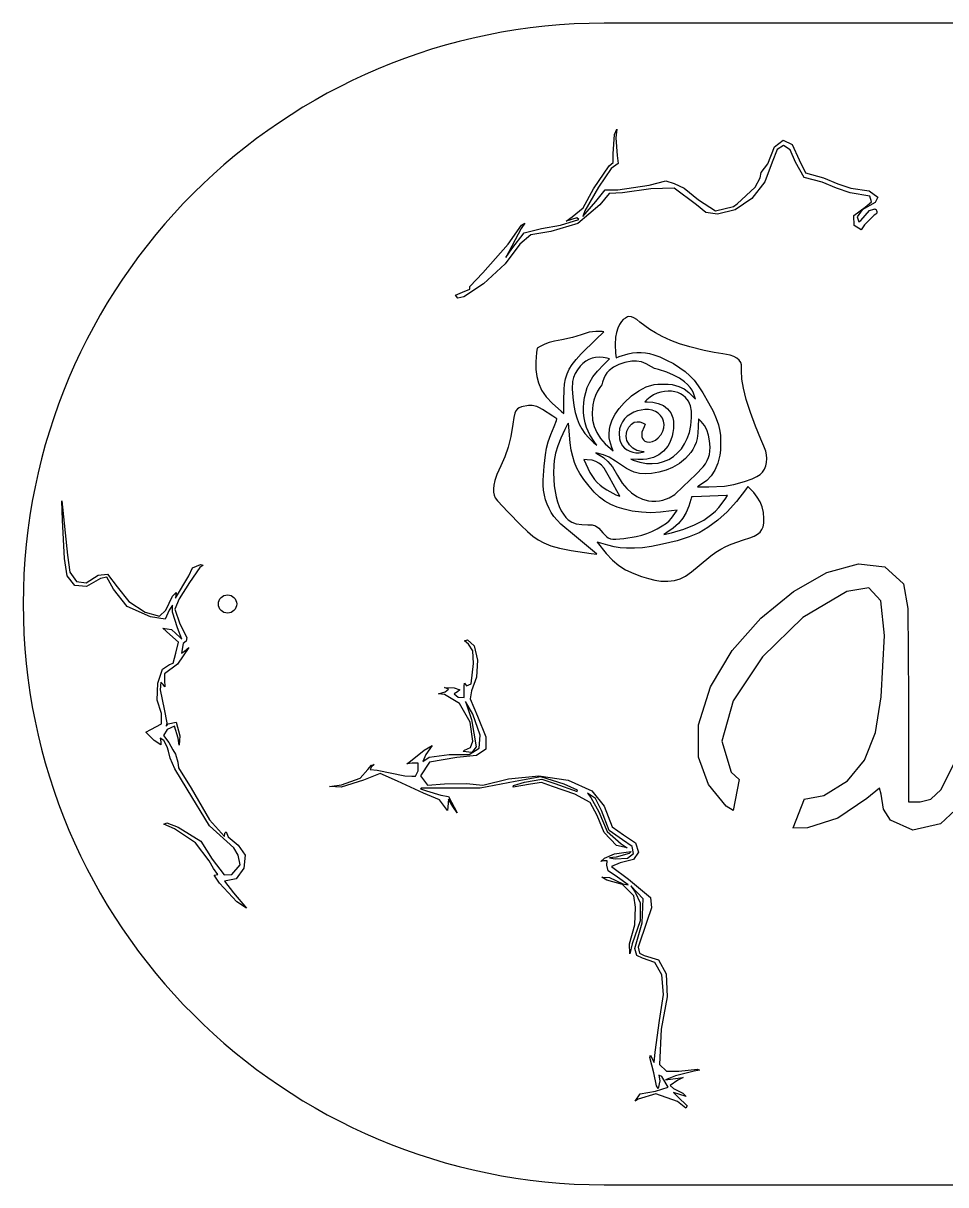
# Model space of a CAD drawing. Header units: millimetres. Extents: x 2218 to 3105, y 3732 to 4164.
# Drawn here: x 2217.5 to 2560.4, y 3732.1 to 4164 of the extents above; entities that cross this region are included whole.
import ezdxf

# ---------------------------------------------------------------- set-up
doc = ezdxf.new("R2010")
doc.units = ezdxf.units.MM

msp = doc.modelspace()

# ---------------------------------------------------------------- linework, layer by layer
at = {"color": 7, "linetype": 'Continuous', "lineweight": 25}
for p, q in [((2889.42, 4163.98), (2433.46, 4163.98)), ((2437.3, 4122.6), (2438.12, 4124.6)), ((2438.12, 4124.6), (2437.79, 4121.34)), ((2436.77, 4115.46), (2437.3, 4122.6)), ((2437.79, 4121.34), (2438.28, 4114.82)), ((2496.76, 4118.05), (2500, 4120.47)), ((2500, 4120.47), (2503.3, 4118.86)), ((2494.28, 4111.71), (2496.76, 4118.05)), ((2497.68, 4116.98), (2495.93, 4112.38)), ((2500.1, 4118.5), (2497.68, 4116.98)), ((2502.59, 4116.95), (2500.1, 4118.5)), ((2504.55, 4112.33), (2502.59, 4116.95)), ((2503.3, 4118.86), (2505.95, 4113.14)), ((2435.29, 4111.01), (2436.84, 4112.19)), ((2438.64, 4111.89), (2436.01, 4109.91)), ((2436.84, 4112.19), (2436.77, 4115.46)), ((2438.28, 4114.82), (2438.64, 4111.89)), ((2491.76, 4108.44), (2494.28, 4111.71)), ((2495.93, 4112.38), (2493.13, 4105)), ((2507.83, 4106.64), (2504.55, 4112.33)), ((2505.95, 4113.14), (2508.27, 4108.39)), ((2429.48, 4102.36), (2435.29, 4111.01)), ((2436.01, 4109.91), (2431.38, 4103)), ((2491.37, 4106.52), (2491.76, 4108.44)), ((2508.27, 4108.39), (2515.01, 4106.52)), ((2431.38, 4103), (2426.27, 4094.21)), ((2438.51, 4102.1), (2450.2, 4103.74)), ((2450.2, 4103.74), (2456.3, 4105.4)), ((2459.48, 4102.72), (2450.81, 4102.41)), ((2456.3, 4105.4), (2459.5, 4104.35)), ((2467.78, 4096.51), (2459.48, 4102.72)), ((2459.5, 4104.35), (2463.19, 4102.69)), ((2463.19, 4102.69), (2468.45, 4098.38)), ((2482.92, 4096.83), (2489.52, 4103)), ((2493.13, 4105), (2488.29, 4098.83)), ((2489.52, 4103), (2491.37, 4106.52)), ((2514.42, 4104.86), (2507.83, 4106.64)), ((2519.77, 4102.6), (2514.42, 4104.86)), ((2515.01, 4106.52), (2520.26, 4104.27)), ((2524.86, 4100.98), (2519.77, 4102.6)), ((2520.26, 4104.27), (2525.17, 4102.69)), ((2525.17, 4102.69), (2531.88, 4101.71)), ((2425.65, 4095.39), (2429.48, 4102.36)), ((2430.36, 4097.67), (2433.8, 4102.03)), ((2435.34, 4100.62), (2431.79, 4096.51)), ((2433.8, 4102.03), (2438.51, 4102.1)), ((2440.26, 4100.92), (2435.34, 4100.62)), ((2450.81, 4102.41), (2440.26, 4100.92)), ((2468.45, 4098.38), (2474.88, 4094.22)), ((2488.29, 4098.83), (2482.17, 4094.58)), ((2532.23, 4099.67), (2524.86, 4100.98)), ((2531.88, 4101.71), (2535.13, 4099.32)), ((2532.84, 4097.62), (2532.23, 4099.67)), ((2535.13, 4099.32), (2534.14, 4097.28)), ((2421.59, 4091.94), (2425.65, 4095.39)), ((2431.79, 4096.51), (2423.63, 4089.49)), ((2425.52, 4092.11), (2430.36, 4097.67)), ((2426.27, 4094.21), (2425.52, 4092.11)), ((2471.22, 4093.66), (2467.78, 4096.51)), ((2474.88, 4094.22), (2481.49, 4095.8)), ((2482.17, 4094.58), (2475.56, 4093.01)), ((2481.49, 4095.8), (2482.92, 4096.83)), ((2526.18, 4092.52), (2530.41, 4095.6)), ((2529.27, 4094.58), (2527.44, 4092.01)), ((2528.79, 4090.62), (2532.07, 4094.39)), ((2534.14, 4097.28), (2529.27, 4094.58)), ((2530.41, 4095.6), (2532.84, 4097.62)), ((2532.07, 4094.39), (2533.65, 4094.79)), ((2403.92, 4089.65), (2402.63, 4087.62)), ((2402.68, 4088.88), (2403.92, 4089.65)), ((2417.2, 4088.88), (2424.04, 4091.07)), ((2419.34, 4090.35), (2421.59, 4091.94)), ((2423.27, 4091.67), (2419.34, 4090.35)), ((2424.04, 4091.07), (2423.27, 4091.67)), ((2475.56, 4093.01), (2471.22, 4093.66)), ((2526.37, 4088.82), (2526.18, 4092.52)), ((2527.44, 4092.01), (2528.06, 4090.16)), ((2528.06, 4090.16), (2528.79, 4090.62)), ((2533.75, 4092.56), (2530.14, 4089)), ((2534.42, 4092.97), (2533.75, 4092.56)), ((2402.63, 4087.62), (2396.94, 4076.86)), ((2397.71, 4081.84), (2402.68, 4088.88)), ((2399.18, 4080.14), (2403.72, 4086.07)), ((2403.72, 4086.07), (2410.18, 4087.63)), ((2413.57, 4086.56), (2406.23, 4085.26)), ((2410.18, 4087.63), (2417.2, 4088.88)), ((2423.63, 4089.49), (2413.57, 4086.56)), ((2528.96, 4087.13), (2526.37, 4088.82)), ((2530.14, 4089), (2528.96, 4087.13)), ((2388.38, 4071.17), (2397.71, 4081.84)), ((2402.12, 4081.89), (2396.71, 4074.48)), ((2406.23, 4085.26), (2402.12, 4081.89)), ((2396.94, 4076.86), (2399.18, 4080.14)), ((2396.71, 4074.48), (2388.65, 4067.05)), ((2383.48, 4066.09), (2388.38, 4071.17)), ((2378.16, 4062.86), (2380.78, 4063.94)), ((2380.78, 4063.94), (2383.48, 4065.09)), ((2388.65, 4067.05), (2381.34, 4062.28)), ((2383.48, 4065.09), (2383.48, 4066.09)), ((2379.02, 4061.74), (2378.16, 4062.86)), ((2381.34, 4062.28), (2379.02, 4061.74)), ((2439.19, 4052), (2438.53, 4050.55)), ((2439.93, 4053.14), (2439.19, 4052)), ((2440.56, 4053.8), (2439.93, 4053.14)), ((2441.32, 4054.37), (2440.56, 4053.8)), ((2442.06, 4054.78), (2441.32, 4054.37)), ((2442.67, 4054.93), (2442.06, 4054.78)), ((2443.61, 4054.83), (2442.67, 4054.93)), ((2444.53, 4054.5), (2443.61, 4054.83)), ((2445.53, 4053.87), (2444.53, 4054.5)), ((2446.72, 4052.9), (2445.53, 4053.87)), ((2448.5, 4051.44), (2446.72, 4052.9)), ((2450.36, 4050.12), (2448.5, 4051.44)), ((2421.7, 4047.14), (2417.7, 4046.3)), ((2424.85, 4048.15), (2421.7, 4047.14)), ((2427.81, 4049.07), (2424.85, 4048.15)), ((2430.36, 4049.35), (2427.81, 4049.07)), ((2430.35, 4046.42), (2433.36, 4049.23)), ((2432.7, 4049.32), (2430.36, 4049.35)), ((2433.36, 4049.23), (2432.7, 4049.32)), ((2437.62, 4047.31), (2437.48, 4044.57)), ((2437.98, 4048.94), (2437.62, 4047.31)), ((2438.53, 4050.55), (2437.98, 4048.94)), ((2452.46, 4048.85), (2450.36, 4050.12)), ((2454.96, 4047.53), (2452.46, 4048.85)), ((2458.17, 4046.02), (2454.96, 4047.53)), ((2408.53, 4043.2), (2408.34, 4041.58)), ((2409.67, 4043.81), (2408.53, 4043.2)), ((2411.34, 4044.63), (2409.67, 4043.81)), ((2413, 4045.24), (2411.34, 4044.63)), ((2415, 4045.76), (2413, 4045.24)), ((2417.7, 4046.3), (2415, 4045.76)), ((2424.92, 4041.12), (2430.35, 4046.42)), ((2437.48, 4044.57), (2437.68, 4041.32)), ((2461.39, 4044.81), (2458.17, 4046.02)), ((2465.29, 4043.66), (2461.39, 4044.81)), ((2470.55, 4042.36), (2465.29, 4043.66)), ((2474.34, 4041.53), (2470.55, 4042.36)), ((2408.34, 4041.58), (2408.03, 4038.08)), ((2408.03, 4038.08), (2408.04, 4035.19)), ((2421.53, 4037.09), (2423.01, 4038.99)), ((2423.01, 4038.99), (2424.92, 4041.12)), ((2426.61, 4038.33), (2425.54, 4037.49)), ((2427.73, 4038.97), (2426.61, 4038.33)), ((2428.93, 4039.43), (2427.73, 4038.97)), ((2430.2, 4039.7), (2428.93, 4039.43)), ((2431.56, 4039.78), (2430.2, 4039.7)), ((2433.01, 4039.68), (2431.56, 4039.78)), ((2434.57, 4039.4), (2433.01, 4039.68)), ((2433.32, 4037.11), (2435.38, 4039.22)), ((2435.38, 4039.22), (2434.57, 4039.4)), ((2437.68, 4041.32), (2437.89, 4039.62)), ((2437.89, 4039.62), (2438.99, 4040.05)), ((2441.12, 4037.88), (2438.84, 4037.15)), ((2438.99, 4040.05), (2442.37, 4041.11)), ((2443.72, 4038.34), (2441.12, 4037.88)), ((2442.37, 4041.11), (2444, 4041.42)), ((2445.51, 4038.4), (2443.72, 4038.34)), ((2444, 4041.42), (2445.61, 4041.58)), ((2447.26, 4038.08), (2445.51, 4038.4)), ((2445.61, 4041.58), (2447.19, 4041.6)), ((2447.19, 4041.6), (2448.76, 4041.46)), ((2449.05, 4037.38), (2447.26, 4038.08)), ((2448.76, 4041.46), (2450.32, 4041.18)), ((2450.32, 4041.18), (2451.87, 4040.75)), ((2451.87, 4040.75), (2454.11, 4039.91)), ((2454.11, 4039.91), (2456.59, 4038.77)), ((2456.59, 4038.77), (2459.15, 4037.41)), ((2477.51, 4041.05), (2474.34, 4041.53)), ((2480.33, 4040.58), (2477.51, 4041.05)), ((2481.59, 4040.11), (2480.33, 4040.58)), ((2482.71, 4039.45), (2481.59, 4040.11)), ((2483.61, 4038.67), (2482.71, 4039.45)), ((2484.21, 4037.82), (2483.61, 4038.67)), ((2484.47, 4036.98), (2484.21, 4037.82)), ((2408.04, 4035.19), (2408.36, 4032.67)), ((2419.08, 4031.75), (2419.64, 4033.57)), ((2419.64, 4033.57), (2420.43, 4035.32)), ((2420.43, 4035.32), (2421.53, 4037.09)), ((2422.67, 4033.71), (2422.07, 4032.23)), ((2423.49, 4035.12), (2422.67, 4033.71)), ((2424.52, 4036.45), (2423.49, 4035.12)), ((2425.54, 4037.49), (2424.52, 4036.45)), ((2429.25, 4032.47), (2430.94, 4034.56)), ((2430.94, 4034.56), (2433.32, 4037.11)), ((2434.43, 4033.99), (2433.77, 4033.01)), ((2435.28, 4034.91), (2434.43, 4033.99)), ((2436.89, 4036.16), (2435.28, 4034.91)), ((2438.84, 4037.15), (2436.89, 4036.16)), ((2451, 4036.26), (2449.05, 4037.38)), ((2452.09, 4035.66), (2451, 4036.26)), ((2453.58, 4035.18), (2452.09, 4035.66)), ((2456.69, 4034.22), (2453.58, 4035.18)), ((2459.25, 4033.19), (2456.69, 4034.22)), ((2459.15, 4037.41), (2461.62, 4035.91)), ((2461.62, 4035.91), (2463.58, 4034.52)), ((2463.58, 4034.52), (2465.33, 4032.94)), ((2484.49, 4034.86), (2484.47, 4036.98)), ((2484.61, 4031.64), (2484.49, 4034.86)), ((2408.36, 4032.67), (2409.02, 4030.29)), ((2409.02, 4030.29), (2410.21, 4027.6)), ((2418.53, 4027.83), (2418.69, 4029.76)), ((2418.69, 4029.76), (2419.08, 4031.75)), ((2421.7, 4030.72), (2421.58, 4028.07)), ((2422.07, 4032.23), (2421.7, 4030.72)), ((2427.18, 4028.57), (2428.06, 4030.56)), ((2428.06, 4030.56), (2429.25, 4032.47)), ((2432.54, 4029.49), (2431.89, 4028.52)), ((2432.88, 4030.55), (2432.54, 4029.49)), ((2433.27, 4031.89), (2432.88, 4030.55)), ((2433.77, 4033.01), (2433.27, 4031.89)), ((2449.06, 4028.74), (2451.97, 4029.61)), ((2451.97, 4029.61), (2453.38, 4029.77)), ((2453.38, 4029.77), (2455.28, 4029.82)), ((2455.28, 4029.82), (2457.22, 4029.77)), ((2457.22, 4029.77), (2458.74, 4029.61)), ((2458.74, 4029.61), (2461.17, 4028.95)), ((2461.41, 4032.02), (2459.25, 4033.19)), ((2463.33, 4030.65), (2461.41, 4032.02)), ((2464.44, 4029.64), (2463.33, 4030.65)), ((2465.37, 4028.6), (2464.44, 4029.64)), ((2465.33, 4032.94), (2466.9, 4031.25)), ((2466.9, 4031.25), (2468.44, 4029.2)), ((2468.44, 4029.2), (2470.14, 4026.51)), ((2485.17, 4028.35), (2484.61, 4031.64)), ((2410.21, 4027.6), (2411.9, 4025.08)), ((2411.9, 4025.08), (2414.25, 4022.54)), ((2418.5, 4023.69), (2418.53, 4027.83)), ((2421.58, 4028.07), (2421.76, 4024.96)), ((2421.76, 4024.96), (2422.2, 4021.88)), ((2425.89, 4022.95), (2426.16, 4024.86)), ((2426.16, 4024.86), (2426.59, 4026.74)), ((2426.59, 4026.74), (2427.18, 4028.57)), ((2430.24, 4025.6), (2429.64, 4023.89)), ((2430.99, 4027.15), (2430.24, 4025.6)), ((2431.89, 4028.52), (2430.99, 4027.15)), ((2440.84, 4022.86), (2443.6, 4025.42)), ((2443.6, 4025.42), (2446.31, 4027.36)), ((2446.31, 4027.36), (2449.06, 4028.74)), ((2450.53, 4024.97), (2449.31, 4023.95)), ((2451.79, 4025.78), (2450.53, 4024.97)), ((2453.11, 4026.4), (2451.79, 4025.78)), ((2454.49, 4026.82), (2453.11, 4026.4)), ((2455.86, 4027.08), (2454.49, 4026.82)), ((2457.19, 4027.19), (2455.86, 4027.08)), ((2458.46, 4027.15), (2457.19, 4027.19)), ((2459.67, 4026.97), (2458.46, 4027.15)), ((2460.8, 4026.65), (2459.67, 4026.97)), ((2461.84, 4026.19), (2460.8, 4026.65)), ((2461.17, 4028.95), (2463.22, 4028.02)), ((2462.79, 4025.59), (2461.84, 4026.19)), ((2463.64, 4024.85), (2462.79, 4025.59)), ((2463.22, 4028.02), (2464.97, 4026.69)), ((2464.74, 4023.44), (2463.64, 4024.85)), ((2464.97, 4026.69), (2466.69, 4024.92)), ((2466.12, 4027.52), (2465.37, 4028.6)), ((2466.69, 4026.38), (2466.12, 4027.52)), ((2467.4, 4024.15), (2466.69, 4026.38)), ((2466.69, 4024.92), (2467.4, 4024.15)), ((2470.14, 4026.51), (2472.23, 4022.87)), ((2486.25, 4024.05), (2485.17, 4028.35)), ((2401.19, 4020.57), (2400.6, 4019.89)), ((2401.83, 4021.02), (2401.19, 4020.57)), ((2402.72, 4021.39), (2401.83, 4021.02)), ((2405.3, 4021.91), (2402.72, 4021.39)), ((2406.74, 4021.85), (2405.3, 4021.91)), ((2408.41, 4021.45), (2406.74, 4021.85)), ((2409.43, 4021.05), (2408.41, 4021.45)), ((2410.57, 4020.43), (2409.43, 4021.05)), ((2414.25, 4022.54), (2417.41, 4019.78)), ((2418.49, 4018.92), (2418.5, 4023.69)), ((2422.2, 4021.88), (2422.72, 4019.24)), ((2425.77, 4021.03), (2425.89, 4022.95)), ((2425.82, 4019.12), (2425.77, 4021.03)), ((2429.2, 4022.05), (2429.01, 4019.19)), ((2429.64, 4023.89), (2429.2, 4022.05)), ((2437.5, 4018.67), (2438.96, 4020.74)), ((2438.96, 4020.74), (2440.84, 4022.86)), ((2449.31, 4023.95), (2448.52, 4023.22)), ((2448.52, 4023.22), (2449.43, 4023.21)), ((2449.43, 4023.21), (2451.53, 4023.04)), ((2451.53, 4023.04), (2453.54, 4022.64)), ((2453.54, 4022.64), (2455.44, 4021.85)), ((2455.44, 4021.85), (2457, 4020.66)), ((2457, 4020.66), (2458.17, 4019.12)), ((2465.48, 4021.76), (2464.74, 4023.44)), ((2465.87, 4019.75), (2465.48, 4021.76)), ((2472.23, 4022.87), (2473.9, 4019.72)), ((2487.78, 4019.21), (2486.25, 4024.05)), ((2399.84, 4017.42), (2399.47, 4014.97)), ((2400.18, 4018.95), (2399.84, 4017.42)), ((2400.6, 4019.89), (2400.18, 4018.95)), ((2414.37, 4017.89), (2410.57, 4020.43)), ((2415.82, 4016.9), (2414.37, 4017.89)), ((2414.82, 4014.11), (2415.69, 4016.26)), ((2415.69, 4016.26), (2415.82, 4016.9)), ((2417.41, 4019.78), (2418.49, 4018.92)), ((2422.72, 4019.24), (2423.35, 4016.95)), ((2423.35, 4016.95), (2424.14, 4014.94)), ((2426.02, 4017.24), (2425.82, 4019.12)), ((2426.38, 4015.42), (2426.02, 4017.24)), ((2429.01, 4019.19), (2429.13, 4016.37)), ((2429.13, 4016.37), (2429.73, 4014.04)), ((2435.64, 4014.35), (2436.41, 4016.57)), ((2436.41, 4016.57), (2437.5, 4018.67)), ((2441.05, 4016.95), (2440.21, 4015.84)), ((2442.04, 4017.87), (2441.05, 4016.95)), ((2443.18, 4018.67), (2442.04, 4017.87)), ((2444.45, 4019.32), (2443.18, 4018.67)), ((2445.79, 4019.83), (2444.45, 4019.32)), ((2447.18, 4020.17), (2445.79, 4019.83)), ((2448.57, 4020.33), (2447.18, 4020.17)), ((2449.93, 4020.31), (2448.57, 4020.33)), ((2451.22, 4020.09), (2449.93, 4020.31)), ((2452.48, 4019.63), (2451.22, 4020.09)), ((2453.56, 4018.96), (2452.48, 4019.63)), ((2454.44, 4018.11), (2453.56, 4018.96)), ((2455.11, 4017.12), (2454.44, 4018.11)), ((2455.55, 4016.01), (2455.11, 4017.12)), ((2458.17, 4019.12), (2458.91, 4017.28)), ((2458.91, 4017.28), (2459.15, 4016.01)), ((2465.69, 4014.39), (2465.93, 4017.34)), ((2465.93, 4017.34), (2465.87, 4019.75)), ((2468.49, 4016.85), (2468.34, 4014.05)), ((2469.45, 4015.91), (2468.49, 4016.85)), ((2473.9, 4019.72), (2475.1, 4017.08)), ((2475.1, 4017.08), (2475.93, 4014.68)), ((2489.63, 4014.18), (2487.78, 4019.21)), ((2399.47, 4014.97), (2398.71, 4010.37)), ((2413.59, 4011.07), (2414.82, 4014.11)), ((2418.8, 4012.97), (2417.33, 4009.76)), ((2419.8, 4014.92), (2418.8, 4012.97)), ((2420.14, 4015.34), (2419.8, 4014.92)), ((2420.75, 4007.94), (2420.14, 4015.34)), ((2424.14, 4014.94), (2425.11, 4013.13)), ((2425.11, 4013.13), (2426.3, 4011.45)), ((2426.91, 4013.67), (2426.38, 4015.42)), ((2428.14, 4010.91), (2426.91, 4013.67)), ((2429.73, 4014.04), (2430.72, 4011.78)), ((2435.33, 4011.24), (2435.38, 4013.08)), ((2435.38, 4013.08), (2435.64, 4014.35)), ((2439.2, 4013.17), (2439.02, 4011.58)), ((2439.59, 4014.59), (2439.2, 4013.17)), ((2440.21, 4015.84), (2439.59, 4014.59)), ((2441.7, 4011.44), (2441.89, 4012.32)), ((2441.89, 4012.32), (2442.57, 4013.76)), ((2442.57, 4013.76), (2443.56, 4014.95)), ((2443.56, 4014.95), (2444.58, 4015.67)), ((2444.58, 4015.67), (2445.76, 4015.81)), ((2445.76, 4015.81), (2446.71, 4015.74)), ((2446.71, 4015.74), (2447.65, 4015.44)), ((2448.25, 4013.92), (2447.5, 4011.88)), ((2447.65, 4015.44), (2448.64, 4014.95)), ((2448.64, 4014.95), (2448.25, 4013.92)), ((2454.6, 4011.03), (2455.3, 4012.35)), ((2455.3, 4012.35), (2455.66, 4013.6)), ((2455.73, 4014.83), (2455.55, 4016.01)), ((2455.66, 4013.6), (2455.73, 4014.83)), ((2459.2, 4013.25), (2459.01, 4011.84)), ((2459.15, 4016.01), (2459.24, 4014.65)), ((2459.24, 4014.65), (2459.2, 4013.25)), ((2465.12, 4011.79), (2465.69, 4014.39)), ((2468.34, 4014.05), (2468.2, 4011.51)), ((2470.7, 4014.41), (2469.45, 4015.91)), ((2471.6, 4012.77), (2470.7, 4014.41)), ((2472.25, 4010.86), (2471.6, 4012.77)), ((2475.93, 4014.68), (2476.49, 4012.26)), ((2476.49, 4012.26), (2476.69, 4010.66)), ((2491.68, 4009.32), (2489.63, 4014.18)), ((2398.71, 4010.37), (2397.75, 4006.35)), ((2412.05, 4005.94), (2412.69, 4008.4)), ((2412.69, 4008.4), (2413.59, 4011.07)), ((2417.33, 4009.76), (2416.22, 4006.87)), ((2421.18, 4005.29), (2420.75, 4007.94)), ((2426.3, 4011.45), (2427.75, 4009.81)), ((2427.75, 4009.81), (2429.5, 4008.14)), ((2429.95, 4008.13), (2428.14, 4010.91)), ((2429.5, 4008.14), (2430.71, 4007.07)), ((2430.71, 4007.07), (2429.95, 4008.13)), ((2430.72, 4011.78), (2432.08, 4009.64)), ((2432.08, 4009.64), (2433.8, 4007.63)), ((2433.8, 4007.63), (2436.8, 4004.96)), ((2435.36, 4009.82), (2435.33, 4011.24)), ((2435.49, 4008.72), (2435.36, 4009.82)), ((2436.32, 4006.23), (2435.49, 4008.72)), ((2439.02, 4011.58), (2439.13, 4009.52)), ((2439.13, 4009.52), (2439.36, 4008.63)), ((2439.36, 4008.63), (2439.73, 4007.75)), ((2439.73, 4007.75), (2440.31, 4006.82)), ((2441.64, 4010.5), (2441.7, 4011.44)), ((2441.72, 4009.6), (2441.64, 4010.5)), ((2441.92, 4008.81), (2441.72, 4009.6)), ((2442.8, 4007.23), (2441.92, 4008.81)), ((2447.5, 4011.88), (2447.38, 4011.01)), ((2447.38, 4011.01), (2447.43, 4010.24)), ((2447.43, 4010.24), (2447.65, 4009.59)), ((2447.65, 4009.59), (2448.04, 4009.05)), ((2448.04, 4009.05), (2448.59, 4008.64)), ((2448.59, 4008.64), (2449.31, 4008.37)), ((2449.31, 4008.37), (2450.34, 4008.27)), ((2450.34, 4008.27), (2451.42, 4008.49)), ((2451.42, 4008.49), (2452.5, 4009.02)), ((2452.5, 4009.02), (2453.55, 4009.85)), ((2453.55, 4009.85), (2454.6, 4011.03)), ((2457.72, 4007.87), (2457.07, 4006.75)), ((2458.27, 4009.12), (2457.72, 4007.87)), ((2458.7, 4010.45), (2458.27, 4009.12)), ((2459.01, 4011.84), (2458.7, 4010.45)), ((2462.14, 4005.8), (2463.35, 4007.6)), ((2463.35, 4007.6), (2464.34, 4009.6)), ((2464.34, 4009.6), (2465.12, 4011.79)), ((2467.6, 4008.13), (2467.04, 4006.76)), ((2467.97, 4009.63), (2467.6, 4008.13)), ((2468.2, 4011.51), (2467.97, 4009.63)), ((2472.65, 4008.7), (2472.25, 4010.86)), ((2472.78, 4006.33), (2472.65, 4008.7)), ((2476.69, 4010.66), (2476.73, 4007.97)), ((2476.73, 4007.97), (2476.69, 4005.19)), ((2492.81, 4006.74), (2491.68, 4009.32)), ((2397.75, 4006.35), (2396.55, 4002.74)), ((2411.16, 3999.28), (2411.62, 4003.51)), ((2411.62, 4003.51), (2412.05, 4005.94)), ((2415.41, 4004.14), (2414.86, 4001.4)), ((2416.22, 4006.87), (2415.41, 4004.14)), ((2421.75, 4002.85), (2421.18, 4005.29)), ((2430.3, 4004.24), (2431.31, 4003.66)), ((2433.24, 4003.56), (2430.3, 4004.24)), ((2431.31, 4003.66), (2433.22, 4002.48)), ((2435.24, 4002.64), (2433.24, 4003.56)), ((2436.8, 4004.96), (2436.32, 4006.23)), ((2440.31, 4006.82), (2441.06, 4006.02)), ((2441.06, 4006.02), (2441.95, 4005.36)), ((2441.95, 4005.36), (2442.96, 4004.84)), ((2444.05, 4005.97), (2442.8, 4007.23)), ((2442.96, 4004.84), (2444.07, 4004.49)), ((2445.6, 4005.11), (2444.05, 4005.97)), ((2444.07, 4004.49), (2445.25, 4004.31)), ((2445.25, 4004.31), (2446.47, 4004.31)), ((2447.33, 4004.7), (2445.6, 4005.11)), ((2446.47, 4004.31), (2447.72, 4004.49)), ((2448.3, 4004.63), (2447.33, 4004.7)), ((2447.72, 4004.49), (2448.3, 4004.63)), ((2453.78, 4003.49), (2451.74, 4002.5)), ((2455.54, 4004.89), (2453.78, 4003.49)), ((2457.07, 4006.75), (2455.54, 4004.89)), ((2459.17, 4002.9), (2460.75, 4004.24)), ((2460.75, 4004.24), (2462.14, 4005.8)), ((2465.6, 4004.35), (2463.68, 4002.15)), ((2466.39, 4005.54), (2465.6, 4004.35)), ((2467.04, 4006.76), (2466.39, 4005.54)), ((2472.25, 4002.56), (2472.57, 4003.67)), ((2472.57, 4003.67), (2472.74, 4004.87)), ((2472.74, 4004.87), (2472.78, 4006.33)), ((2476.43, 4003.43), (2475.66, 4000.47)), ((2476.69, 4005.19), (2476.43, 4003.43)), ((2493.48, 4004.91), (2492.81, 4006.74)), ((2493.81, 4003.48), (2493.48, 4004.91)), ((2493.89, 4002.1), (2493.81, 4003.48)), ((2395.06, 3999.37), (2393.57, 3996.21)), ((2396.55, 4002.74), (2395.06, 3999.37)), ((2410.81, 3994.08), (2411.16, 3999.28)), ((2414.71, 3999.51), (2414.64, 3996.78)), ((2414.86, 4001.4), (2414.71, 3999.51)), ((2422.47, 4000.61), (2421.75, 4002.85)), ((2423.34, 3998.54), (2422.47, 4000.61)), ((2425.89, 4001.73), (2428.17, 3996.96)), ((2427.11, 4001.71), (2425.89, 4001.73)), ((2429.03, 4001.47), (2427.11, 4001.71)), ((2430.3, 4001.08), (2429.03, 4001.47)), ((2431.45, 4000.47), (2430.3, 4001.08)), ((2432.48, 3999.62), (2431.45, 4000.47)), ((2433.4, 3998.54), (2432.48, 3999.62)), ((2433.22, 4002.48), (2434.86, 4001.03)), ((2434.86, 4001.03), (2436.53, 3999.03)), ((2437.63, 4001.12), (2435.24, 4002.64)), ((2436.53, 3999.03), (2438.41, 3995.89)), ((2441.74, 3998.39), (2437.63, 4001.12)), ((2443.39, 4001.92), (2443.5, 4001.85)), ((2445.93, 4001.79), (2443.39, 4001.92)), ((2443.5, 4001.85), (2444.18, 4001.58)), ((2444.18, 4001.58), (2446.7, 4000.8)), ((2447.96, 4001.78), (2445.93, 4001.79)), ((2446.7, 4000.8), (2449.15, 4000.3)), ((2449.36, 4001.91), (2447.96, 4001.78)), ((2449.15, 4000.3), (2451.33, 4000.24)), ((2451.74, 4002.5), (2449.36, 4001.91)), ((2451.33, 4000.24), (2453.51, 4000.46)), ((2453.51, 4000.46), (2455.54, 4001)), ((2455.54, 4001), (2457.43, 4001.82)), ((2457.43, 4001.82), (2459.17, 4002.9)), ((2461.4, 4000.26), (2458.88, 3998.8)), ((2463.68, 4002.15), (2461.4, 4000.26)), ((2467.46, 3996.22), (2470.28, 3999.06)), ((2470.28, 3999.06), (2471.09, 4000.18)), ((2471.09, 4000.18), (2471.74, 4001.36)), ((2471.74, 4001.36), (2472.25, 4002.56)), ((2475.66, 4000.47), (2474.57, 3997.87)), ((2492.98, 3998.19), (2493.49, 3999.37)), ((2493.49, 3999.37), (2493.79, 4000.68)), ((2493.79, 4000.68), (2493.89, 4002.1)), ((2393.57, 3996.21), (2392.81, 3993.95)), ((2414.64, 3996.78), (2414.8, 3991.93)), ((2424.4, 3996.55), (2423.34, 3998.54)), ((2425.87, 3994.36), (2424.4, 3996.55)), ((2428.17, 3996.96), (2429.88, 3994.36)), ((2435.4, 3995.04), (2433.4, 3998.54)), ((2438.11, 3990.16), (2435.4, 3995.04)), ((2438.41, 3995.89), (2440.16, 3992.98)), ((2443.23, 3997.63), (2441.74, 3998.39)), ((2444.64, 3997.08), (2443.23, 3997.63)), ((2446.56, 3996.58), (2444.64, 3997.08)), ((2448.62, 3996.45), (2446.56, 3996.58)), ((2451.06, 3996.63), (2448.62, 3996.45)), ((2453.78, 3997.12), (2451.06, 3996.63)), ((2456.48, 3997.87), (2453.78, 3997.12)), ((2458.88, 3998.8), (2456.48, 3997.87)), ((2462.86, 3991.76), (2467.46, 3996.22)), ((2473.21, 3995.7), (2471.6, 3994.01)), ((2474.57, 3997.87), (2473.21, 3995.7)), ((2485.58, 3993.63), (2488.42, 3994.63)), ((2488.42, 3994.63), (2490.22, 3995.41)), ((2490.22, 3995.41), (2491.38, 3996.17)), ((2491.38, 3996.17), (2492.28, 3997.13)), ((2492.28, 3997.13), (2492.98, 3998.19)), ((2392.44, 3992.28), (2392.28, 3990.88)), ((2392.28, 3990.88), (2392.33, 3989.65)), ((2392.81, 3993.95), (2392.44, 3992.28)), ((2410.79, 3992.22), (2410.81, 3994.08)), ((2410.93, 3990.38), (2410.79, 3992.22)), ((2411.22, 3988.58), (2410.93, 3990.38)), ((2414.8, 3991.93), (2415.56, 3987.84)), ((2427.81, 3991.81), (2425.87, 3994.36)), ((2429.73, 3989.65), (2427.81, 3991.81)), ((2429.88, 3994.36), (2430.84, 3993.26)), ((2430.84, 3993.26), (2431.9, 3992.26)), ((2431.9, 3992.26), (2433.11, 3991.32)), ((2433.11, 3991.32), (2434.48, 3990.44)), ((2434.48, 3990.44), (2437.84, 3988.7)), ((2440.16, 3992.98), (2441.84, 3990.95)), ((2441.84, 3990.95), (2443.63, 3989.33)), ((2459.65, 3988.78), (2462.86, 3991.76)), ((2468.47, 3991.86), (2468.1, 3991.63)), ((2468.1, 3991.63), (2472.31, 3991.66)), ((2471.6, 3994.01), (2468.47, 3991.86)), ((2472.31, 3991.66), (2478.21, 3991.87)), ((2478.21, 3991.87), (2481.62, 3992.44)), ((2481.62, 3992.44), (2485.58, 3993.63)), ((2486, 3990.5), (2482.59, 3986.11)), ((2486.88, 3991.72), (2486, 3990.5)), ((2487.39, 3991.24), (2486.88, 3991.72)), ((2489.02, 3989.49), (2487.39, 3991.24)), ((2232.08, 3979.17), (2231.86, 3986.44)), ((2231.86, 3986.44), (2234, 3966.24)), ((2392.33, 3989.65), (2392.58, 3988.5)), ((2392.58, 3988.5), (2392.99, 3987.53)), ((2392.99, 3987.53), (2393.79, 3986.41)), ((2393.79, 3986.41), (2397.64, 3982.36)), ((2411.65, 3986.82), (2411.22, 3988.58)), ((2412.23, 3985.13), (2411.65, 3986.82)), ((2415.56, 3987.84), (2416.1, 3985.99)), ((2416.1, 3985.99), (2416.74, 3984.28)), ((2431.68, 3987.83), (2429.73, 3989.65)), ((2433.71, 3986.32), (2431.68, 3987.83)), ((2435.9, 3985.08), (2433.71, 3986.32)), ((2437.84, 3988.7), (2439.23, 3988.1)), ((2439.23, 3988.1), (2438.11, 3990.16)), ((2443.63, 3989.33), (2445.59, 3988.03)), ((2445.59, 3988.03), (2447.69, 3987.07)), ((2447.69, 3987.07), (2449.89, 3986.46)), ((2449.89, 3986.46), (2451.13, 3986.33)), ((2451.13, 3986.33), (2452.59, 3986.33)), ((2452.59, 3986.33), (2454.05, 3986.45)), ((2454.05, 3986.45), (2455.3, 3986.68)), ((2455.3, 3986.68), (2457.54, 3987.53)), ((2457.54, 3987.53), (2459.65, 3988.78)), ((2465.63, 3986.87), (2464.85, 3984.39)), ((2465.88, 3987.86), (2465.63, 3986.87)), ((2466.57, 3987.92), (2465.88, 3987.86)), ((2478.87, 3988.41), (2466.57, 3987.92)), ((2476.01, 3983.93), (2478.39, 3987.04)), ((2478.39, 3987.04), (2479.3, 3988.38)), ((2479.3, 3988.38), (2478.87, 3988.41)), ((2482.59, 3986.11), (2479.17, 3982.36)), ((2490.35, 3987.81), (2489.02, 3989.49)), ((2491.4, 3986.01), (2490.35, 3987.81)), ((2492.14, 3984.13), (2491.4, 3986.01)), ((2397.64, 3982.36), (2402.61, 3977.28)), ((2412.94, 3983.53), (2412.23, 3985.13)), ((2413.78, 3982.03), (2412.94, 3983.53)), ((2414.74, 3980.64), (2413.78, 3982.03)), ((2416.74, 3984.28), (2417.46, 3982.75)), ((2417.46, 3982.75), (2418.27, 3981.4)), ((2438.28, 3984.08), (2435.9, 3985.08)), ((2440.93, 3983.27), (2438.28, 3984.08)), ((2443.89, 3982.62), (2440.93, 3983.27)), ((2447.31, 3982.15), (2443.89, 3982.62)), ((2450.76, 3981.99), (2447.31, 3982.15)), ((2454.43, 3982.16), (2450.76, 3981.99)), ((2458.48, 3982.66), (2454.43, 3982.16)), ((2460.54, 3982.97), (2458.48, 3982.66)), ((2458.48, 3979.95), (2460.3, 3982.57)), ((2460.3, 3982.57), (2460.54, 3982.97)), ((2463.92, 3982.12), (2462.67, 3979.93)), ((2464.85, 3984.39), (2463.92, 3982.12)), ((2473.43, 3981.42), (2474.77, 3982.63)), ((2474.77, 3982.63), (2476.01, 3983.93)), ((2479.17, 3982.36), (2475.67, 3979.17)), ((2492.6, 3982.09), (2492.14, 3984.13)), ((2492.8, 3979.8), (2492.6, 3982.09)), ((2232.88, 3964.91), (2232.08, 3979.17)), ((2415.96, 3979.18), (2414.74, 3980.64)), ((2417.36, 3977.78), (2415.96, 3979.18)), ((2422.39, 3973.58), (2417.36, 3977.78)), ((2418.27, 3981.4), (2419.15, 3980.26)), ((2419.15, 3980.26), (2420.09, 3979.35)), ((2420.09, 3979.35), (2421.46, 3978.48)), ((2421.46, 3978.48), (2423.01, 3977.88)), ((2423.01, 3977.88), (2425.14, 3977.59)), ((2425.14, 3977.59), (2427.36, 3977.54)), ((2427.36, 3977.54), (2428.93, 3977.48)), ((2428.93, 3977.48), (2430.27, 3977.12)), ((2455.02, 3977.11), (2456.61, 3978.17)), ((2456.61, 3978.17), (2457.57, 3978.98)), ((2457.57, 3978.98), (2458.48, 3979.95)), ((2461.09, 3977.98), (2459.13, 3976.22)), ((2462.67, 3979.93), (2461.09, 3977.98)), ((2463.08, 3975.88), (2467.04, 3977.44)), ((2467.04, 3977.44), (2470.46, 3979.27)), ((2470.46, 3979.27), (2473.43, 3981.42)), ((2475.67, 3979.17), (2471.99, 3976.47)), ((2492.56, 3976.74), (2492.78, 3978.06)), ((2492.78, 3978.06), (2492.8, 3979.8)), ((2402.61, 3977.28), (2404.89, 3975.01)), ((2404.89, 3975.01), (2406.91, 3973.27)), ((2406.91, 3973.27), (2408.87, 3971.92)), ((2430.57, 3966.75), (2422.39, 3973.58)), ((2430.27, 3977.12), (2431.44, 3976.21)), ((2431.44, 3976.21), (2432.94, 3974.49)), ((2432.94, 3974.49), (2434.27, 3973.09)), ((2434.27, 3973.09), (2434.96, 3972.64)), ((2440.73, 3972.36), (2445.35, 3973.14)), ((2445.35, 3973.14), (2447.49, 3973.68)), ((2447.49, 3973.68), (2449.31, 3974.26)), ((2449.31, 3974.26), (2451.15, 3975.03)), ((2451.15, 3975.03), (2453.12, 3976.02)), ((2453.12, 3976.02), (2455.02, 3977.11)), ((2456.75, 3974.6), (2455.64, 3973.87)), ((2455.64, 3973.87), (2458.47, 3974.55)), ((2459.13, 3976.22), (2456.75, 3974.6)), ((2458.47, 3974.55), (2463.08, 3975.88)), ((2468.7, 3974.56), (2465.01, 3972.98)), ((2471.99, 3976.47), (2468.7, 3974.56)), ((2487.56, 3972.65), (2489.22, 3973.31)), ((2489.22, 3973.31), (2490.41, 3973.99)), ((2490.41, 3973.99), (2491.36, 3974.78)), ((2491.36, 3974.78), (2492.1, 3975.7)), ((2492.1, 3975.7), (2492.56, 3976.74)), ((2408.87, 3971.92), (2410.98, 3970.78)), ((2410.98, 3970.78), (2413.6, 3969.7)), ((2413.6, 3969.7), (2416.79, 3968.79)), ((2416.79, 3968.79), (2421.16, 3967.89)), ((2430.89, 3971.01), (2434.21, 3966.78)), ((2432.16, 3970.64), (2430.89, 3971.01)), ((2434.76, 3969.88), (2432.16, 3970.64)), ((2437.17, 3969.33), (2434.76, 3969.88)), ((2434.96, 3972.64), (2435.74, 3972.34)), ((2435.74, 3972.34), (2436.66, 3972.17)), ((2436.66, 3972.17), (2437.77, 3972.13)), ((2439.45, 3968.98), (2437.17, 3969.33)), ((2437.77, 3972.13), (2440.73, 3972.36)), ((2441.69, 3968.81), (2439.45, 3968.98)), ((2444.75, 3968.78), (2441.69, 3968.81)), ((2447.71, 3968.99), (2444.75, 3968.78)), ((2451.01, 3969.47), (2447.71, 3968.99)), ((2455.07, 3970.27), (2451.01, 3969.47)), ((2460.58, 3971.59), (2455.07, 3970.27)), ((2465.01, 3972.98), (2460.58, 3971.59)), ((2476.83, 3968.47), (2478.69, 3969.46)), ((2478.69, 3969.46), (2480.66, 3970.32)), ((2480.66, 3970.32), (2485.22, 3971.89)), ((2485.22, 3971.89), (2487.56, 3972.65)), ((2233.84, 3958.47), (2232.88, 3964.91)), ((2234, 3966.24), (2234.82, 3959.93)), ((2421.16, 3967.89), (2428.65, 3966.83)), ((2428.65, 3966.83), (2430.74, 3966.55)), ((2430.74, 3966.55), (2430.57, 3966.75)), ((2434.21, 3966.78), (2436.53, 3964.3)), ((2468.77, 3962.38), (2473.08, 3965.94)), ((2473.08, 3965.94), (2474.99, 3967.31)), ((2474.99, 3967.31), (2476.83, 3968.47)), ((2279.13, 3958.51), (2280.46, 3961.44)), ((2283.21, 3961.62), (2279.34, 3956)), ((2280.46, 3961.44), (2283.39, 3962.73)), ((2284.4, 3962.49), (2283.21, 3961.62)), ((2283.39, 3962.73), (2284.4, 3962.49)), ((2436.53, 3964.3), (2438.86, 3962.36)), ((2438.86, 3962.36), (2441.43, 3960.78)), ((2441.43, 3960.78), (2444.5, 3959.4)), ((2465.96, 3960.04), (2468.77, 3962.38)), ((2516.22, 3959.72), (2527.93, 3963.01)), ((2527.93, 3963.01), (2537.78, 3961.86)), ((2537.78, 3961.86), (2544.67, 3955.5)), ((2236.72, 3954.91), (2233.84, 3958.47)), ((2234.82, 3959.93), (2237.28, 3956.38)), ((2237.28, 3956.38), (2240.93, 3955.89)), ((2240.93, 3955.89), (2245.34, 3958.74)), ((2246.25, 3957.56), (2241.02, 3954.52)), ((2245.34, 3958.74), (2248.84, 3959.2)), ((2248.63, 3958.03), (2246.25, 3957.56)), ((2251.14, 3953.62), (2248.63, 3958.03)), ((2248.84, 3959.2), (2252.47, 3954.42)), ((2274.08, 3950.23), (2279.13, 3958.51)), ((2279.34, 3956), (2275.54, 3949.98)), ((2444.5, 3959.4), (2447.33, 3958.34)), ((2447.33, 3958.34), (2449.94, 3957.51)), ((2449.94, 3957.51), (2452.31, 3956.92)), ((2452.31, 3956.92), (2454.45, 3956.55)), ((2454.45, 3956.55), (2457.08, 3956.55)), ((2457.08, 3956.55), (2459.64, 3956.77)), ((2459.64, 3956.77), (2461.65, 3957.39)), ((2461.65, 3957.39), (2463.67, 3958.43)), ((2463.67, 3958.43), (2465.96, 3960.04)), ((2503.76, 3952.73), (2516.22, 3959.72)), ((2241.02, 3954.52), (2236.72, 3954.91)), ((2256.14, 3947.12), (2251.14, 3953.62)), ((2252.47, 3954.42), (2256.84, 3948.99)), ((2272.95, 3950.97), (2274.41, 3952.29)), ((2274.41, 3952.29), (2274.08, 3950.23)), ((2491.65, 3942.81), (2503.76, 3952.73)), ((2523.69, 3952.67), (2507.24, 3942.98)), ((2531.84, 3954.08), (2523.69, 3952.67)), ((2536.27, 3949.28), (2531.84, 3954.08)), ((2544.67, 3955.5), (2546.3, 3946.36)), ((2264.84, 3943.24), (2256.14, 3947.12)), ((2256.84, 3948.99), (2262.87, 3944.98)), ((2270.53, 3945.72), (2272.95, 3950.97)), ((2272.95, 3947.56), (2271.73, 3945.76)), ((2272.95, 3944.98), (2272.95, 3947.56)), ((2275.54, 3949.98), (2273.84, 3946.13)), ((2537.59, 3936.38), (2536.27, 3949.28)), ((2262.87, 3944.98), (2268.22, 3943.51)), ((2270.27, 3942.39), (2264.84, 3943.24)), ((2268.22, 3943.51), (2270.53, 3945.72)), ((2271.73, 3945.76), (2270.27, 3942.39)), ((2274.89, 3939.23), (2272.95, 3944.98)), ((2273.84, 3946.13), (2275.71, 3940.69)), ((2481.01, 3930.73), (2491.65, 3942.81)), ((2507.24, 3942.98), (2492.26, 3928.41)), ((2546.3, 3946.36), (2546.6, 3913.2)), ((2272.08, 3936.76), (2269.45, 3939.09)), ((2269.45, 3939.09), (2272.68, 3938.54)), ((2272.68, 3938.54), (2275.9, 3935.65)), ((2276.5, 3935.01), (2274.89, 3939.23)), ((2275.71, 3940.69), (2278.35, 3935.54)), ((2275.26, 3933.82), (2272.08, 3936.76)), ((2275.9, 3935.65), (2276.5, 3935.01)), ((2278.04, 3934.24), (2276.98, 3933.31)), ((2278.35, 3935.54), (2278.04, 3934.24)), ((2381.53, 3934.41), (2382.69, 3934.72)), ((2383, 3933.06), (2381.53, 3934.41)), ((2382.69, 3934.72), (2385.17, 3932.51)), ((2536.43, 3913.5), (2537.59, 3936.38)), ((2274.27, 3929.75), (2275.26, 3933.82)), ((2279.09, 3931.88), (2274.86, 3925.66)), ((2276.98, 3933.31), (2276.37, 3929.75)), ((2276.37, 3929.75), (2277.41, 3930.47)), ((2277.41, 3930.47), (2279.09, 3931.88)), ((2384.68, 3930.67), (2383, 3933.06)), ((2384.92, 3925.99), (2384.68, 3930.67)), ((2385.17, 3932.51), (2386.33, 3927.18)), ((2472.92, 3917.23), (2481.01, 3930.73)), ((2274.86, 3925.66), (2270.08, 3922.15)), ((2271.95, 3925.51), (2273.3, 3926.02)), ((2273.3, 3926.02), (2274.27, 3929.75)), ((2384, 3918.35), (2384.92, 3925.99)), ((2386.33, 3927.18), (2386.02, 3920.88)), ((2492.26, 3928.41), (2481.37, 3912.07)), ((2267.62, 3918.67), (2269.29, 3923.87)), ((2269.29, 3923.87), (2271.95, 3925.51)), ((2270.08, 3922.15), (2269.99, 3919.71)), ((2267.37, 3912.36), (2267.62, 3918.67)), ((2268.69, 3919.05), (2268.44, 3916.15)), ((2269.51, 3918.09), (2268.69, 3919.05)), ((2270.19, 3917.2), (2269.51, 3918.09)), ((2269.99, 3919.71), (2270.19, 3917.2)), ((2375.55, 3916.33), (2374.08, 3917.05)), ((2374.08, 3917.05), (2377.72, 3916.87)), ((2381.37, 3913.27), (2381.47, 3917.53)), ((2381.47, 3917.53), (2381.52, 3918.56)), ((2381.52, 3918.56), (2382.3, 3917.66)), ((2382.3, 3917.66), (2384, 3918.35)), ((2386.02, 3920.88), (2384.08, 3915.74)), ((2468.52, 3903.1), (2472.92, 3917.23)), ((2268.44, 3916.15), (2269.97, 3908.96)), ((2371.93, 3914.65), (2374.39, 3915.38)), ((2374.08, 3914.43), (2371.93, 3914.65)), ((2379.63, 3911.11), (2374.08, 3914.43)), ((2374.39, 3915.38), (2375.55, 3916.33)), ((2377.72, 3916.87), (2379.75, 3916.13)), ((2378.93, 3915.46), (2377.73, 3914.7)), ((2377.73, 3914.7), (2379.24, 3913.47)), ((2379.75, 3916.13), (2378.93, 3915.46)), ((2379.24, 3913.47), (2381.37, 3913.27)), ((2384.08, 3915.74), (2383.67, 3912.83)), ((2383.67, 3912.83), (2386.37, 3906.33)), ((2534.34, 3900.29), (2536.43, 3913.5)), ((2546.6, 3913.2), (2546.6, 3874.45)), ((2268.93, 3907.4), (2267.37, 3912.36)), ((2269.97, 3908.96), (2270.95, 3903.9)), ((2383.6, 3904.11), (2379.63, 3911.11)), ((2384.63, 3907.13), (2381.93, 3911.76)), ((2381.93, 3911.76), (2384.08, 3905.1)), ((2481.37, 3912.07), (2477.19, 3897.1)), ((2268.97, 3903.48), (2268.93, 3907.4)), ((2271.38, 3903.45), (2274.41, 3904.18)), ((2274.41, 3904.18), (2275.73, 3899.02)), ((2384.68, 3897.1), (2383.6, 3904.11)), ((2384.08, 3905.1), (2385.93, 3895)), ((2387.4, 3899.27), (2384.63, 3907.13)), ((2386.37, 3906.33), (2389.45, 3898.67)), ((2263.13, 3900.37), (2264.97, 3901.41)), ((2266.19, 3897.3), (2263.13, 3900.37)), ((2264.97, 3901.41), (2268.97, 3903.48)), ((2271.07, 3901.42), (2269.69, 3899.17)), ((2270.95, 3903.9), (2270.67, 3902.67)), ((2270.67, 3902.67), (2271.38, 3903.45)), ((2273.76, 3902.67), (2271.07, 3901.42)), ((2275.11, 3898.18), (2273.76, 3902.67)), ((2468.55, 3891.08), (2468.52, 3903.1)), ((2530.23, 3890.03), (2534.34, 3900.29)), ((2268.68, 3895.71), (2266.19, 3897.3)), ((2269.77, 3897.25), (2268.4, 3898.14)), ((2268.4, 3898.14), (2268.68, 3896.82)), ((2268.68, 3896.82), (2268.68, 3895.71)), ((2269.69, 3899.17), (2271.6, 3896.55)), ((2271.03, 3894.9), (2269.77, 3897.25)), ((2271.6, 3896.55), (2273.13, 3893.84)), ((2275.52, 3895.63), (2275.11, 3898.18)), ((2275.73, 3899.02), (2275.52, 3895.63)), ((2366.59, 3893.66), (2369.47, 3895.42)), ((2369.47, 3895.42), (2367.2, 3892.04)), ((2383.71, 3894.75), (2384.68, 3897.1)), ((2387.01, 3894.41), (2387.4, 3899.27)), ((2389.45, 3898.67), (2389.45, 3894.05)), ((2477.19, 3897.1), (2480.64, 3885.54)), ((2558.63, 3879.09), (2567.67, 3897.04)), ((2271.51, 3893.39), (2271.03, 3894.9)), ((2272.15, 3890.72), (2271.51, 3893.39)), ((2273.13, 3893.84), (2274.17, 3892.26)), ((2274.17, 3892.26), (2274.95, 3889.19)), ((2361.47, 3889.62), (2366.59, 3893.66)), ((2367.2, 3892.04), (2366, 3889.55)), ((2366, 3889.55), (2368.45, 3891.13)), ((2368.45, 3891.13), (2375.84, 3892.11)), ((2378.72, 3891.04), (2368.5, 3889.28)), ((2375.84, 3892.11), (2383.24, 3892.15)), ((2385.99, 3891.75), (2378.72, 3891.04)), ((2381.06, 3893.16), (2381.52, 3893.77)), ((2384.29, 3892.87), (2381.06, 3893.16)), ((2381.52, 3893.77), (2383.71, 3894.75)), ((2383.24, 3892.15), (2387.01, 3894.41)), ((2385.93, 3895), (2384.29, 3892.87)), ((2389.45, 3894.05), (2385.99, 3891.75)), ((2472.19, 3880.91), (2468.55, 3891.08)), ((2273.83, 3886.81), (2272.15, 3890.72)), ((2278.52, 3879.2), (2273.83, 3886.81)), ((2274.95, 3889.19), (2275.19, 3887.09)), ((2275.19, 3887.09), (2279.95, 3879.56)), ((2345.59, 3886.49), (2346.94, 3888.17)), ((2346.94, 3887.51), (2346.43, 3886.57)), ((2346.94, 3888.17), (2348.02, 3888.38)), ((2348.02, 3888.38), (2346.94, 3887.51)), ((2360.08, 3888.62), (2361.47, 3889.62)), ((2362.09, 3888.91), (2360.08, 3888.62)), ((2364.37, 3888.89), (2362.09, 3888.91)), ((2364.34, 3886.02), (2364.37, 3888.89)), ((2368.5, 3889.28), (2365.24, 3884.17)), ((2523.89, 3882.35), (2530.23, 3890.03)), ((2343.94, 3882.57), (2335.66, 3880.01)), ((2335.77, 3880.88), (2342.7, 3883.31)), ((2342.7, 3883.31), (2345.59, 3886.49)), ((2350.24, 3885.09), (2343.94, 3882.57)), ((2346.43, 3886.57), (2349.1, 3886.22)), ((2349.1, 3886.22), (2359.38, 3884.13)), ((2356.66, 3882.14), (2350.24, 3885.09)), ((2359.38, 3884.13), (2361.96, 3884.09)), ((2361.96, 3884.09), (2363.33, 3884.02)), ((2363.33, 3884.02), (2364.34, 3886.02)), ((2365.24, 3884.17), (2367.74, 3880.69)), ((2388.32, 3880.76), (2397.94, 3883.02)), ((2397.94, 3883.02), (2409.12, 3884.2)), ((2409.95, 3883.75), (2400.32, 3882.04)), ((2403.79, 3881.77), (2410.26, 3882.93)), ((2409.12, 3884.2), (2420.08, 3882.52)), ((2418.62, 3881.07), (2409.95, 3883.75)), ((2410.26, 3882.93), (2415.09, 3881.29)), ((2420.08, 3882.52), (2428.85, 3878.56)), ((2480.64, 3885.54), (2483.64, 3882.85)), ((2483.64, 3882.85), (2481.36, 3871.25)), ((2515.11, 3876.91), (2523.89, 3882.35)), ((2286.79, 3865.63), (2278.52, 3879.2)), ((2279.95, 3879.56), (2286.81, 3867.87)), ((2331.34, 3880.15), (2335.77, 3880.88)), ((2335.66, 3880.01), (2331.34, 3880.15)), ((2366.25, 3877.74), (2356.66, 3882.14)), ((2365.52, 3879.6), (2365.16, 3879.29)), ((2365.16, 3879.29), (2367.39, 3878.65)), ((2378.7, 3879.63), (2365.52, 3879.6)), ((2367.39, 3878.65), (2372.78, 3876.98)), ((2367.74, 3880.69), (2374.06, 3881.17)), ((2374.06, 3881.17), (2382.23, 3881.37)), ((2387.31, 3879.6), (2378.7, 3879.63)), ((2382.23, 3881.37), (2388.32, 3880.76)), ((2400.32, 3882.04), (2387.31, 3879.6)), ((2406.1, 3881.08), (2399.56, 3879.97)), ((2399.56, 3879.97), (2399.74, 3880.54)), ((2399.74, 3880.54), (2403.79, 3881.77)), ((2410.12, 3881.66), (2406.1, 3881.08)), ((2414.3, 3880.15), (2410.12, 3881.66)), ((2422.51, 3877.3), (2414.3, 3880.15)), ((2415.09, 3881.29), (2423.36, 3878.38)), ((2423.52, 3878.88), (2418.62, 3881.07)), ((2423.36, 3878.38), (2423.52, 3878.88)), ((2428.85, 3878.56), (2433.46, 3872.87)), ((2478.74, 3872.9), (2472.19, 3880.91)), ((2535.71, 3879.56), (2531.03, 3875.76)), ((2536.38, 3877.31), (2535.71, 3879.56)), ((2554.86, 3875.49), (2558.63, 3879.09)), ((2372.29, 3875.25), (2366.25, 3877.74)), ((2375.22, 3871.27), (2372.29, 3875.25)), ((2372.78, 3876.98), (2375.56, 3876.5)), ((2375.54, 3875.47), (2375.35, 3872.61)), ((2377.14, 3872.74), (2375.54, 3875.47)), ((2375.56, 3876.5), (2378.77, 3870.45)), ((2428.21, 3874.24), (2422.51, 3877.3)), ((2430.16, 3875.68), (2427.26, 3877.73)), ((2427.26, 3877.73), (2428.46, 3876.09)), ((2430.9, 3869.47), (2428.21, 3874.24)), ((2428.46, 3876.09), (2431.49, 3870.83)), ((2432.46, 3871.27), (2430.16, 3875.68)), ((2507.81, 3875.5), (2503.5, 3864.7)), ((2507.81, 3875.5), (2515.11, 3876.91)), ((2531.03, 3875.76), (2520.27, 3868.47)), ((2537.3, 3871.79), (2536.38, 3877.31)), ((2546.6, 3874.45), (2550.86, 3874.45)), ((2550.86, 3874.45), (2554.86, 3875.49)), ((2567.73, 3875.02), (2558.4, 3866.34)), ((2375.35, 3872.61), (2375.22, 3871.27)), ((2378.77, 3870.45), (2377.14, 3872.74)), ((2433.47, 3863.1), (2430.9, 3869.47)), ((2431.49, 3870.83), (2434.55, 3863.47)), ((2435.36, 3863.9), (2432.46, 3871.27)), ((2433.46, 3872.87), (2436.39, 3865.17)), ((2481.36, 3871.25), (2478.74, 3872.9)), ((2539.8, 3867.71), (2537.3, 3871.79)), ((2269.83, 3866.14), (2270.95, 3866.67)), ((2273.73, 3864.44), (2269.83, 3866.14)), ((2270.95, 3866.67), (2275.14, 3865.1)), ((2275.14, 3865.1), (2283.51, 3859.9)), ((2295.75, 3857.43), (2286.79, 3865.63)), ((2286.81, 3867.87), (2292.34, 3861.58)), ((2436.39, 3865.17), (2440.63, 3862.21)), ((2520.27, 3868.47), (2508.97, 3864.83)), ((2548.11, 3863.98), (2539.8, 3867.71)), ((2558.4, 3866.34), (2548.11, 3863.98)), ((2281.51, 3859.2), (2273.73, 3864.44)), ((2292.34, 3861.58), (2292.48, 3862.83)), ((2292.48, 3862.83), (2292.97, 3863.29)), ((2292.97, 3863.29), (2293.64, 3861.55)), ((2293.64, 3861.55), (2297.39, 3858.37)), ((2438.01, 3858.31), (2433.47, 3863.1)), ((2434.55, 3863.47), (2439.8, 3858.88)), ((2440.22, 3860.43), (2435.36, 3863.9)), ((2440.63, 3862.21), (2445.05, 3859.23)), ((2508.97, 3864.83), (2503.5, 3864.7)), ((2286.67, 3852.6), (2281.51, 3859.2)), ((2283.51, 3859.9), (2287.74, 3853.18)), ((2297.39, 3854.69), (2295.75, 3857.43)), ((2297.39, 3858.37), (2300.07, 3854.69)), ((2441.95, 3857.36), (2438.01, 3858.31)), ((2439.8, 3858.88), (2441.95, 3857.36)), ((2443.8, 3857.9), (2440.22, 3860.43)), ((2444.34, 3855.31), (2443.8, 3857.9)), ((2445.05, 3859.23), (2446.25, 3855.83)), ((2288.28, 3849.74), (2286.67, 3852.6)), ((2287.74, 3853.18), (2292.18, 3847.36)), ((2298.1, 3851.13), (2297.39, 3854.69)), ((2300.07, 3854.69), (2299.55, 3849.78)), ((2432.26, 3852.37), (2433.52, 3853.51)), ((2433.24, 3852.52), (2432.26, 3852.37)), ((2434.55, 3852.56), (2433.24, 3852.52)), ((2433.52, 3853.51), (2437.29, 3855.14)), ((2434.48, 3850.98), (2434.55, 3852.56)), ((2437.89, 3853.91), (2435.46, 3853.7)), ((2435.46, 3853.7), (2437.57, 3853.29)), ((2437.29, 3855.14), (2441.66, 3855.77)), ((2437.57, 3853.29), (2442.16, 3853.5)), ((2442.74, 3855.24), (2437.89, 3853.91)), ((2444.35, 3853.04), (2439.45, 3851.88)), ((2441.66, 3855.77), (2443.47, 3856.03)), ((2442.16, 3853.5), (2444.34, 3855.31)), ((2443.47, 3856.03), (2442.74, 3855.24)), ((2446.25, 3855.83), (2444.35, 3853.04)), ((2289.86, 3847.44), (2288.28, 3849.74)), ((2295.01, 3847.44), (2298.1, 3851.13)), ((2299.55, 3849.78), (2296.68, 3845.82)), ((2434.95, 3848.79), (2434.48, 3850.98)), ((2438.43, 3846.52), (2434.95, 3848.79)), ((2439.45, 3851.88), (2436.17, 3850.45)), ((2436.17, 3850.45), (2442.45, 3845.81)), ((2288.55, 3847.22), (2289.86, 3847.44)), ((2290.42, 3844.32), (2288.55, 3847.22)), ((2296.89, 3837.32), (2290.42, 3844.32)), ((2292.18, 3847.36), (2295.01, 3847.44)), ((2296.68, 3845.82), (2292.29, 3845.03)), ((2292.29, 3845.03), (2295.64, 3840.69)), ((2434.41, 3845.44), (2432.54, 3846.47)), ((2432.54, 3846.47), (2435.39, 3846.32)), ((2440.21, 3843.75), (2434.41, 3845.44)), ((2435.39, 3846.32), (2440.34, 3844.06)), ((2442.33, 3843.6), (2438.43, 3846.52)), ((2444.43, 3839.55), (2440.21, 3843.75)), ((2440.34, 3844.06), (2442.33, 3843.6)), ((2442.45, 3845.81), (2450.64, 3838.91)), ((2295.64, 3840.69), (2300.48, 3834.95)), ((2447.98, 3838.41), (2443.38, 3843.28)), ((2443.38, 3843.28), (2445.02, 3840.86)), ((2445.05, 3835.34), (2444.43, 3839.55)), ((2445.02, 3840.86), (2446.8, 3836.95)), ((2300.48, 3834.95), (2296.89, 3837.32)), ((2296.89, 3837.32), (2296.89, 3837.32)), ((2444.89, 3828.76), (2445.05, 3835.34)), ((2446.8, 3836.95), (2446.8, 3830.27)), ((2447.57, 3829.46), (2447.98, 3838.41)), ((2450.98, 3835.12), (2449.26, 3830.07)), ((2450.64, 3838.91), (2450.98, 3835.12)), ((2442.87, 3821.76), (2444.89, 3828.76)), ((2446.8, 3830.27), (2443.79, 3821.76)), ((2444.83, 3819.96), (2447.57, 3829.46)), ((2449.26, 3830.07), (2446.13, 3820.49)), ((2442.98, 3817.99), (2442.87, 3821.76)), ((2443.79, 3821.76), (2442.98, 3817.99)), ((2445.54, 3817.31), (2444.83, 3819.96)), ((2446.13, 3820.49), (2446.56, 3818.19)), ((2446.56, 3818.19), (2448.3, 3817.43)), ((2447.63, 3816.38), (2445.54, 3817.31)), ((2452.23, 3814.76), (2447.63, 3816.38)), ((2448.3, 3817.43), (2453.66, 3815.73)), ((2454.9, 3810.14), (2452.23, 3814.76)), ((2453.66, 3815.73), (2456.5, 3810.61)), ((2455.54, 3802.85), (2454.9, 3810.14)), ((2456.5, 3810.61), (2456.82, 3802.03)), ((2454.06, 3793.24), (2455.54, 3802.85)), ((2456.82, 3802.03), (2454.63, 3789.99)), ((2452.36, 3781.4), (2454.06, 3793.24)), ((2454.63, 3789.99), (2453.99, 3776.9)), ((2450.38, 3779.48), (2450.67, 3780.29)), ((2451.88, 3773.72), (2450.38, 3779.48)), ((2450.67, 3780.29), (2451.35, 3778.71)), ((2451.35, 3778.71), (2452.07, 3777.61)), ((2452.07, 3777.61), (2452.36, 3781.4)), ((2453.99, 3776.9), (2456.63, 3774.33)), ((2456.63, 3774.33), (2461.23, 3774.41)), ((2466.95, 3774.42), (2459.96, 3772.69)), ((2461.23, 3774.41), (2468.19, 3775.14)), ((2468.86, 3774.71), (2466.95, 3774.42)), ((2468.19, 3775.14), (2468.86, 3774.71)), ((2452.89, 3768.91), (2451.88, 3773.72)), ((2454.09, 3770.82), (2453.55, 3767.94)), ((2454.93, 3772.4), (2453.78, 3772.94)), ((2453.78, 3772.94), (2454.09, 3770.82)), ((2457.22, 3768.41), (2454.93, 3772.4)), ((2459.96, 3772.69), (2456.19, 3771.17)), ((2456.19, 3771.17), (2459.96, 3771.69)), ((2460.77, 3771.05), (2457.91, 3769.04)), ((2459.96, 3771.69), (2462.8, 3771.97)), ((2462.8, 3771.97), (2460.77, 3771.05)), ((2444.92, 3763.16), (2446.87, 3765.89)), ((2452.62, 3765.93), (2446.05, 3763.91)), ((2446.87, 3765.89), (2452.54, 3766.87)), ((2452.54, 3766.87), (2457.22, 3768.41)), ((2460.71, 3763.13), (2452.62, 3765.93)), ((2453.55, 3767.94), (2452.89, 3768.91)), ((2457.91, 3769.04), (2459.21, 3767.92)), ((2463.91, 3764.9), (2459.15, 3766.42)), ((2459.15, 3766.42), (2460.77, 3764.82)), ((2459.21, 3767.92), (2462.71, 3766.22)), ((2462.71, 3766.22), (2463.91, 3764.9)), ((2446.05, 3763.91), (2444.92, 3763.16)), ((2460.71, 3763.11), (2460.71, 3763.13)), ((2463.79, 3760.6), (2460.71, 3763.11)), ((2460.77, 3764.82), (2464.26, 3761.48)), ((2464.26, 3761.48), (2463.79, 3760.6)), ((2433.46, 3732.13), (2889.42, 3732.13))]:
    msp.add_line(p, q, dxfattribs=at)
msp.add_circle((2293.46, 3948.06), 3.4, dxfattribs=at)
for centre, radius, start, end in [((2433.46, 3948.06), 215.93, 90, 270), ((2533.9, 4093.82), 1, 301.7566, 104.3452)]:
    msp.add_arc(centre, radius, start, end, dxfattribs=at)

doc.saveas('drawing.dxf')
